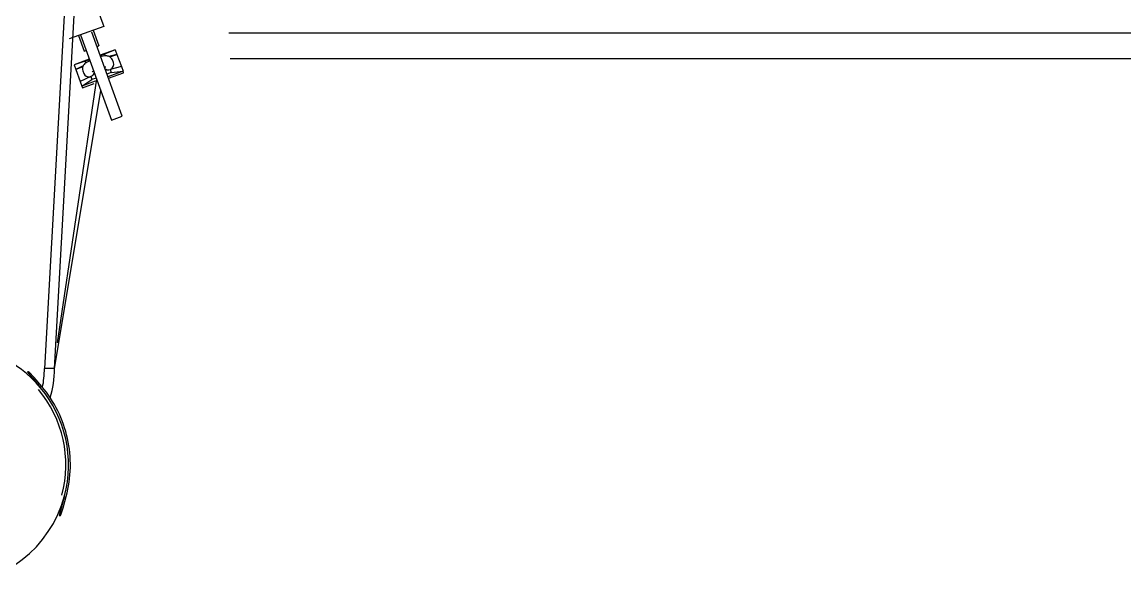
# Model space of a CAD drawing. Extents: x 220580 to 2027826, y -309201 to 71987.
# Drawn here: x 1054167 to 1055480, y -211131 to -210461 of the extents above; entities that cross this region are included whole.
import ezdxf

# ---------------------------------------------------------------- set-up
doc = ezdxf.new("R2010")
doc.units = 0
for name, color, linetype in [('1', 7, 'Continuous'), ('A-LIN-V', 9, 'Continuous'), ('N010153-0000010', 7, 'Continuous'), ('N080101-0000215_', 7, 'Continuous'), ('N090304-0000030_', 7, 'Continuous'), ('N090304-0000033_', 7, 'Continuous')]:
    doc.layers.add(name, color=color, linetype=linetype)

# ---------------------------------------------------------------- blocks, each defined once
blk = doc.blocks.new('23423wer')
at = {"layer": '1', "color": 1, "linetype": 'Continuous'}
for p, q in [((-1672389.61, 541915.92), (-1672367.54, 541855.29)), ((-1672366.69, 541852.96), (-1672397.03, 541841.92)), ((-1672350.52, 541774.39), (-1672377.27, 541847.87)), ((-1672376.01, 541849.57), (-1672371.05, 541835.93)), ((-1672367.54, 541855.29), (-1672366.69, 541852.96)), ((-1672388.83, 541844.9), (-1672383.87, 541831.27)), ((-1672387.17, 541845.5), (-1672360.03, 541770.93)), ((-1672383.87, 541831.27), (-1672382.21, 541831.87)), ((-1672372.7, 541835.33), (-1672371.05, 541835.93)), ((-1672360.03, 541770.93), (-1672350.52, 541774.39))]:
    blk.add_line(p, q, dxfattribs=at)
at = {"layer": 'A-LIN-V', "color": 1}
for p, q in [((-1672257.01, 541847.28), (-1671663.69, 541847.3)), ((-1672151.49, 541847.3), (-1671138.13, 541847.3)), ((-1671644.49, 541847.3), (-1670463.69, 541847.3)), ((-1672255.93, 541824.9), (-1672082.74, 541824.9)), ((-1672151.49, 541824.9), (-1671138.13, 541824.9)), ((-1672034.74, 541824.9), (-1670882.74, 541824.9))]:
    blk.add_line(p, q, dxfattribs=at)
at = {"layer": 'N010153-0000010', "color": 1, "linetype": 'Continuous'}
for p, q in [((-1672356.6, 541832.44), (-1672369.89, 541827.6)), ((-1672365.99, 541828.6), (-1672369.76, 541827.23)), ((-1672356.6, 541832.44), (-1672365.99, 541828.6)), ((-1672365.99, 541828.6), (-1672365.42, 541827.03)), ((-1672355.13, 541828.4), (-1672362.15, 541826.59)), ((-1672361.24, 541826.18), (-1672355.13, 541828.4)), ((-1672356.6, 541832.44), (-1672355.13, 541828.4)), ((-1672355.13, 541828.4), (-1672351.26, 541817.77)), ((-1672379.4, 541824.14), (-1672392.69, 541819.3)), ((-1672383.03, 541822.4), (-1672392.69, 541819.3)), ((-1672392.69, 541819.3), (-1672391.22, 541815.27)), ((-1672384.62, 541818.42), (-1672391.22, 541815.27)), ((-1672385.07, 541817.51), (-1672391.22, 541815.27)), ((-1672379.26, 541823.77), (-1672383.03, 541822.4)), ((-1672383.03, 541822.4), (-1672382.47, 541820.85)), ((-1672351.26, 541817.77), (-1672361.12, 541815.23)), ((-1672358.21, 541821.26), (-1672359.04, 541823.53)), ((-1672351.26, 541817.77), (-1672349.79, 541813.73)), ((-1672391.22, 541815.27), (-1672387.35, 541804.63)), ((-1672378.16, 541809.03), (-1672387.35, 541804.63)), ((-1672385.1, 541814.04), (-1672384.27, 541811.77)), ((-1672378.16, 541809.03), (-1672377.17, 541806.29)), ((-1672373.4, 541807.66), (-1672377.17, 541806.29)), ((-1672360.13, 541812.49), (-1672363.89, 541811.12)), ((-1672349.79, 541813.73), (-1672363.08, 541808.9)), ((-1672362.58, 541807.5), (-1672349.29, 541812.34)), ((-1672361.12, 541815.23), (-1672360.13, 541812.49)), ((-1672360.13, 541812.49), (-1672349.79, 541813.73)), ((-1672349.29, 541812.34), (-1672349.79, 541813.73)), ((-1672387.35, 541804.63), (-1672385.88, 541800.6)), ((-1672385.88, 541800.6), (-1672377.17, 541806.29)), ((-1672374.1, 541804.88), (-1672385.88, 541800.6)), ((-1672385.88, 541800.6), (-1672385.37, 541799.21)), ((-1672385.37, 541799.21), (-1672375.04, 541802.97))]:
    blk.add_line(p, q, dxfattribs=at)
for centre, major_axis, start_param, end_param in [((-1672362.72, 541819.62), (-4.51, -1.64), 1.642098, 3.141593), ((-1672379.76, 541813.42), (-4.51, -1.64), 0, 1.499495), ((-1672380.1, 541814.34), (5.41, 1.97), 4.712389, 5.48184), ((-1672379.76, 541813.42), (-4.51, -1.64), 1.904796, 2.558727), ((-1672362.72, 541819.62), (-4.51, -1.64), 0.582865, 1.236795), ((-1672363.06, 541820.55), (-5.41, -1.97), 0.801346, 1.570796)]:
    blk.add_ellipse(centre, major_axis=major_axis, ratio=0.982113, start_param=start_param, end_param=end_param, dxfattribs=at)
for points, knots in [([(-1672359.04, 541823.53), (-1672359.36, 541824.19), (-1672359.88, 541825.21), (-1672361.29, 541826.31), (-1672362.71, 541826.88), (-1672364.22, 541827.11), (-1672366.04, 541827.06), (-1672367.83, 541826.77), (-1672369.11, 541826.47), (-1672369.41, 541826.4)], [0, 0, 0, 0, 0.0535796, 0.0986965, 0.1413734, 0.1889338, 0.2506416, 0.3392752, 0.3652917, 0.3652917, 0.3652917, 0.3652917]), ([(-1672379, 541822.9), (-1672379.39, 541822.71), (-1672380.67, 541822.05), (-1672382.3, 541821.05), (-1672383.84, 541819.74), (-1672385, 541818.14), (-1672385.55, 541816.02), (-1672385.28, 541814.79), (-1672385.1, 541814.04)], [0.6352942, 0.6352942, 0.6352942, 0.6352942, 0.6720167, 0.7614074, 0.8262121, 0.8925455, 0.9437788, 1, 1, 1, 1]), ([(-1672366.08, 541817.3), (-1672365.79, 541817.36), (-1672365.26, 541817.44), (-1672364.83, 541817.48), (-1672364.76, 541817.47), (-1672364.76, 541817.47)], [0.6856623, 0.6856623, 0.6856623, 0.6856623, 0.7270391, 0.7723749, 0.7934893, 0.7934893, 0.7934893, 0.7934893]), ([(-1672376.82, 541813.08), (-1672376.82, 541813.08), (-1672376.82, 541813.08), (-1672376.73, 541813.17), (-1672376.33, 541813.44), (-1672375.9, 541813.69), (-1672375.68, 541813.81)], [0.2067162, 0.2067162, 0.2067162, 0.2067162, 0.2074172, 0.2385505, 0.2794912, 0.3152019, 0.3152019, 0.3152019, 0.3152019])]:
    blk.add_open_spline(points, degree=3, knots=knots, dxfattribs=at)
at = {"layer": 'N080101-0000215_', "color": 1, "linetype": 'Continuous'}
for p, q in [((-1672398.45, 541915.5), (-1672418.72, 541553.14)), ((-1672409.92, 541553.14), (-1672389.65, 541915.5)), ((-1672373.12, 541806.89), (-1672407.65, 541575.83)), ((-1672409.92, 541553.14), (-1672369.36, 541796.57)), ((-1672409.92, 541553.14), (-1672418.72, 541553.14)), ((-1672418.72, 541553.14), (-1672418.72, 541553.14))]:
    blk.add_line(p, q, dxfattribs=at)
for radius, start, end in [(84, 348.76532, 360), (92.8, 343.99215, 0)]:
    blk.add_arc((-1672502.72, 541553.14), radius, start, end, dxfattribs=at)
at = {"layer": 'N090304-0000030_', "color": 1, "linetype": 'Continuous'}
for p, q in [((-1672433.11, 541550.21), (-1672433.45, 541549.93)), ((-1672433.45, 541549.93), (-1672422.13, 541536.45)), ((-1672427.62, 541545.47), (-1672432.01, 541550.15)), ((-1672429.33, 541545.03), (-1672429.79, 541544.64)), ((-1672420.91, 541537.47), (-1672427.59, 541545.44)), ((-1672401.11, 541441.6), (-1672405.66, 541424.6)), ((-1672402.25, 541431.14), (-1672399.56, 541441.18)), ((-1672404.58, 541430.93), (-1672404.01, 541430.78)), ((-1672404.27, 541425.01), (-1672402.27, 541431.09)), ((-1672405.66, 541424.6), (-1672405.23, 541424.48))]:
    blk.add_line(p, q, dxfattribs=at)
for centre, radius, start, end in [((-1672432.59, 541549.6), 0.8, 43.18968, 130), ((-1672428.21, 541544.93), 0.8, 40, 43.18968), ((-1672502.72, 541468.82), 105.2, 345, 40), ((-1672502.72, 541468.82), 106.8, 12.5006, 40), ((-1672502.72, 541468.82), 102.8, 345, 40), ((-1672502.72, 541468.82), 106.8, 345, 12.5006), ((-1672403.03, 541431.34), 0.8, 341.81032, 345), ((-1672405.03, 541425.25), 0.8, 255, 341.81032)]:
    blk.add_arc(centre, radius, start, end, dxfattribs=at)
at = {"layer": 'N090304-0000033_', "color": 1, "linetype": 'Continuous'}
for start, end in [(40, 140), (196.58585, 345)]:
    blk.add_arc((-1672502.72, 541468.82), 105.2, start, end, dxfattribs=at)

msp = doc.modelspace()

# ---------------------------------------------------------------- block references
at = {"xscale": 1.35874988235309, "yscale": 1.35874988235309, "zscale": 1.35874988235309}
msp.add_blockref('23423wer', (3326592, -946709.1), dxfattribs=at)

doc.saveas('drawing.dxf')
